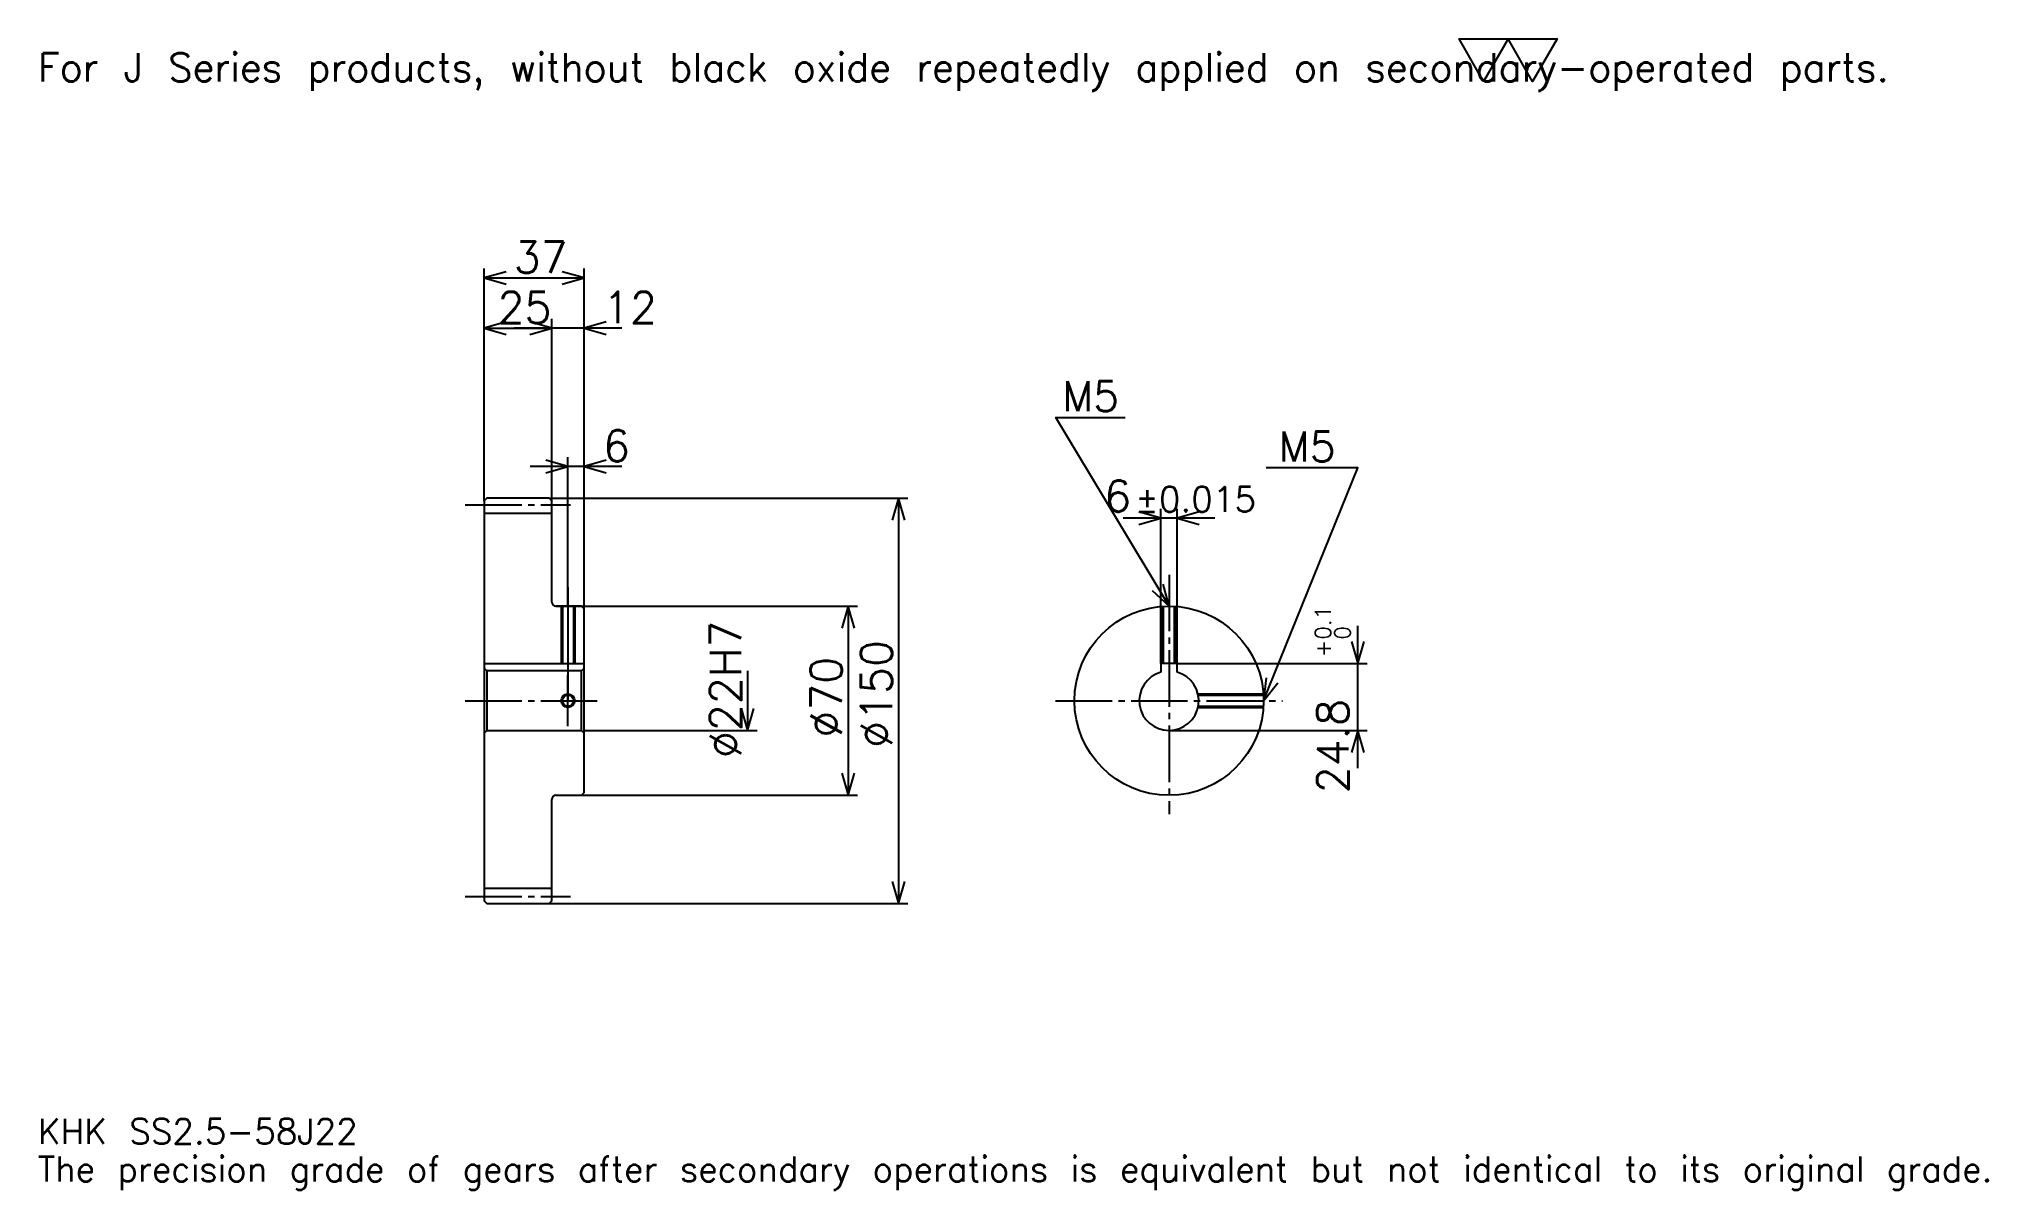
# Model space of a CAD drawing. Extents: x 24 to 745, y 9 to 434.
import ezdxf

# ---------------------------------------------------------------- set-up
doc = ezdxf.new("R2010")
doc.units = 0
doc.linetypes.add('DASHDOT', pattern=[27.913044, 20.934783, -2.326087, 2.326087, -2.326087])
doc.layers.get('0').update_dxf_attribs({"linetype": 'CONTINUOUS'})
doc.layers.add('DASHDOT', color=6, linetype='DASHDOT')
doc.styles.add('KANJI', font='TXT', dxfattribs={"bigfont": 'BIGFONT'})

msp = doc.modelspace()

# ---------------------------------------------------------------- linework, layer by layer
at = {"color": 5}
for p, q in [((188.413055, 264.57608), (188.413055, 349.478271)), ((225.413055, 264.57608), (225.413055, 349.478271)), ((188.413055, 345.989136), (225.413055, 345.989136)), ((188.413055, 327.380432), (213.413055, 327.380432)), ((239.369568, 327.380432), (199.456528, 327.380432)), ((213.413055, 264.57608), (213.413055, 330.869568)), ((239.369568, 276.206512), (205.456528, 276.206512)), ((219.413055, 264.57608), (219.413055, 279.695648)), ((188.413055, 263.57608), (188.413055, 264.57608)), ((212.413055, 264.57608), (225.413055, 264.57608)), ((213.413055, 263.57608), (213.413055, 264.57608)), ((219.413055, 224.57608), (219.413055, 264.57608)), ((219.413055, 224.57608), (219.413055, 264.57608)), ((225.413055, 264.57608), (345.206543, 264.57608)), ((225.413055, 223.57608), (225.413055, 264.57608)), ((341.717407, 264.57608), (341.717407, 114.57608)), ((438.847839, 203.376083), (438.847839, 260.630432)), ((444.847839, 203.376083), (444.847839, 260.630432)), ((458.804352, 257.141296), (424.891296, 257.141296)), ((214.913055, 224.57608), (225.413055, 224.57608)), ((225.413055, 224.57608), (326.597839, 224.57608)), ((323.108704, 224.57608), (323.108704, 154.57608)), ((511.739136, 164.619568), (511.739136, 217.332596)), ((444.847839, 203.376083), (515.228271, 203.376083)), ((285.891296, 200.57608), (285.891296, 178.57608)), ((225.413055, 178.57608), (289.380432, 178.57608)), ((441.847839, 178.57608), (515.228271, 178.57608)), ((214.913055, 154.57608), (225.413055, 154.57608)), ((225.413055, 154.57608), (326.597839, 154.57608)), ((212.413055, 114.57608), (225.413055, 114.57608)), ((225.413055, 114.57608), (345.206543, 114.57608))]:
    msp.add_line(p, q, dxfattribs=at)
at = {"color": 4}
for p, q in [((188.413055, 258.95108), (213.413055, 258.95108)), ((188.413055, 203.376083), (225.413055, 203.376083)), ((189.413055, 200.57608), (189.413055, 178.57608)), ((224.413055, 200.57608), (225.413055, 201.57608)), ((224.413055, 178.57608), (225.413055, 177.57608)), ((188.413055, 120.20108), (213.413055, 120.20108))]:
    msp.add_line(p, q, dxfattribs=at)
at = {"color": 7}
msp.add_lwpolyline([(558.260864, 418.695648), (549.189148, 434.419983), (585.476074, 434.419983), (576.404358, 418.695648), (567.332581, 434.419983), (558.260864, 418.695648)], dxfattribs=at)
at = {"color": 5}
for points in [[(196.554352, 348.315186), (188.413055, 345.989136), (196.554352, 343.663025)], [(217.271759, 343.663025), (225.413055, 345.989136), (217.271759, 348.315186)], [(196.554352, 329.706512), (188.413055, 327.380432), (196.554352, 325.054352)], [(205.271759, 325.054352), (213.413055, 327.380432), (205.271759, 329.706512)], [(205.271759, 325.054352), (213.413055, 327.380432), (205.271759, 329.706512)], [(233.554352, 329.706512), (225.413055, 327.380432), (233.554352, 325.054352)], [(441.847839, 224.57608), (399.978271, 294.358704), (425.565247, 294.358704)], [(211.271759, 273.880432), (219.413055, 276.206512), (211.271759, 278.532593)], [(233.554352, 278.532593), (225.413055, 276.206512), (233.554352, 273.880432)], [(476.847839, 189.57608), (511.739136, 275.75), (477.778259, 275.75)], [(344.043488, 256.434784), (341.717407, 264.57608), (339.391327, 256.434784)], [(430.706543, 254.815216), (438.847839, 257.141296), (430.706543, 259.467407)], [(452.989136, 259.467407), (444.847839, 257.141296), (452.989136, 254.815216)], [(435.664551, 230.360428), (441.847839, 224.57608), (439.653778, 232.753952)], [(325.434784, 216.434784), (323.108704, 224.57608), (320.782623, 216.434784)], [(509.413055, 211.51738), (511.739136, 203.376083), (514.065186, 211.51738)], [(477.747192, 197.99527), (476.847839, 189.57608), (482.059326, 196.249313)], [(283.565216, 186.717377), (285.891296, 178.57608), (288.217407, 186.717377)], [(514.065186, 170.434784), (511.739136, 178.57608), (509.413055, 170.434784)], [(320.782623, 162.717377), (323.108704, 154.57608), (325.434784, 162.717377)], [(339.391327, 122.717384), (341.717407, 114.57608), (344.043488, 122.717384)]]:
    msp.add_lwpolyline(points, dxfattribs=at)
at = {"color": 4}
for points in [[(213.413055, 226.07608), (213.413055, 263.57608), (212.413055, 264.57608), (189.413055, 264.57608), (188.413055, 263.57608), (188.413055, 177.57608)], [(214.913055, 154.57608), (224.413055, 154.57608), (225.413055, 155.57608), (225.413055, 223.57608), (224.413055, 224.57608), (214.913055, 224.57608)], [(216.913055, 224.57608), (216.913055, 203.376083)], [(217.348053, 224.57608), (217.348053, 203.376083)], [(221.478058, 224.57608), (221.478058, 203.376083)], [(221.913055, 224.57608), (221.913055, 203.376083)], [(439.347839, 203.376083), (439.347839, 224.486679)], [(439.782837, 203.376083), (439.782837, 224.515106)], [(443.912842, 203.376083), (443.912842, 224.515106)], [(444.347839, 203.376083), (444.347839, 224.486679)], [(444.847839, 200.159088), (444.847839, 203.376083), (438.847839, 203.376083), (438.847839, 200.159088)], [(188.413055, 177.57608), (189.413055, 178.57608), (224.413055, 178.57608), (224.413055, 200.57608), (189.413055, 200.57608), (188.413055, 201.57608)], [(452.559967, 192.07608), (476.758453, 192.07608)], [(452.652283, 191.641083), (476.786865, 191.641083)], [(452.559967, 187.07608), (476.758453, 187.07608)], [(452.652283, 187.511078), (476.786865, 187.511078)], [(188.413055, 177.57608), (188.413055, 115.57608), (189.413055, 114.57608), (212.413055, 114.57608), (213.413055, 115.57608), (213.413055, 153.07608)]]:
    msp.add_lwpolyline(points, dxfattribs=at)
for centre, radius in [((441.847839, 189.57608), 35), ((219.413055, 189.57608), 2.065)]:
    msp.add_circle(centre, radius, dxfattribs=at)
at = {"color": 7}
msp.add_circle((219.413055, 189.57608), 2.5, dxfattribs=at)
at = {"color": 4}
for centre, radius, start, end in [((214.913055, 226.07608), 1.5, 180, 270), ((441.847839, 189.57608), 11, 105.826620886, 74.173379114), ((214.913055, 153.07608), 1.5, 90, 180)]:
    msp.add_arc(centre, radius, start, end, dxfattribs=at)
at = {"layer": 'DASHDOT', "color": 7}
for p, q in [((181.434799, 262.07608), (220.391312, 262.07608)), ((441.847839, 236.206512), (441.847839, 147.597824)), ((219.413055, 224.57608), (219.413055, 189.57608)), ((181.434799, 189.57608), (232.391312, 189.57608)), ((399.869568, 189.57608), (483.826111, 189.57608)), ((181.434799, 117.07608), (220.391312, 117.07608))]:
    msp.add_line(p, q, dxfattribs=at)
for points in [[(219.413055, 231.554337), (219.413055, 196.397827)], [(219.413055, 180.097824), (219.413055, 199.054337)], [(209.934799, 189.57608), (228.891312, 189.57608)]]:
    msp.add_lwpolyline(points, dxfattribs=at)

# ---------------------------------------------------------------- texts
at = {"color": 7, "style": 'KANJI'}
for s, height, p in [('For J Series products, without black oxide repeatedly applied on secondary-operated parts.', 10.467391, (23.26087, 418.695648)), ('37', 11.630435, (199.353271, 347.849976)), ('25', 11.630435, (193.353271, 329.241302)), ('12', 11.630435, (232.391312, 329.241302)), ('M5', 11.165218, (402.304382, 296.684784)), ('6', 11.630435, (232.391312, 278.067383)), ('M5', 11.165218, (482.43042, 278.07608)), ('6', 11.630435, (417.840332, 259.467407)), ('%%p0.015', 9.304348, (429.353027, 259.467407)), ('KHK SS2.5-58J22', 9.304348, (23.26087, 25.586956)), ('The precision grade of gears after secondary operations is equivalent but not identical to its original grade.', 9.304348, (23.26087, 11.630435))]:
    msp.add_text(s, height=height, dxfattribs=at).set_placement(p)
for s, height, p in [('%%c22H7', 11.630435, (283.565216, 168.35054)), ('0.1', 5.815217, (501.736969, 212.187714)), ('0', 5.815217, (508.947845, 212.187714)), ('%%c150', 11.630435, (339.391327, 172.130432)), ('+', 5.815217, (501.736969, 205.674667)), ('%%c70', 11.630435, (320.782623, 175.910324)), ('24.8', 11.630435, (508.25, 155.333542))]:
    msp.add_text(s, height=height, rotation=90, dxfattribs=at).set_placement(p)

doc.saveas('drawing.dxf')
